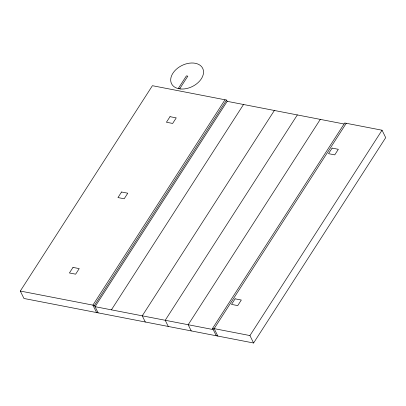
<?xml version="1.0" encoding="UTF-8"?>
<svg xmlns="http://www.w3.org/2000/svg" width="406" height="406" viewBox="0 0 406 406"><rect width="100%" height="100%" fill="white"/><g stroke="black" fill="none" stroke-linecap="round" stroke-linejoin="round"><path stroke-width="0.61" d="M216.261 335.762L212.607 328.327L344.714 122.982L382.041 130.219L385.7 137.654L253.593 342.999L23.959 298.476L20.3 291.046L152.407 85.702L226.568 100.079L227.187 101.333L344.11 124.003M178.239 88.569L186.405 75.876L187.826 76.155L179.66 88.843M225.01 99.774L92.903 305.119L96.562 312.554M98.12 312.853L94.461 305.424L226.568 100.079M227.187 101.333L95.08 306.677L213.221 329.581M111.411 309.844L243.519 104.499M274.365 110.478L142.257 315.822L145.297 322.004M297.329 114.934L165.222 320.278L168.262 326.454M320.293 119.384L188.186 324.729L191.226 330.905M346.267 123.282L214.16 328.627L217.819 336.061M253.593 342.999L249.934 335.564L382.041 130.219M20.3 291.046L94.461 305.424M212.607 328.327L249.934 335.564M72.999 267.402L69.416 272.969L75.638 274.172L79.221 268.61L72.999 267.402M121.551 192.002L117.973 197.565L124.195 198.773L127.773 193.21L121.551 192.002M170.012 116.674L166.435 122.236L172.657 123.444L176.234 117.882L170.012 116.674M235.094 298.831L231.511 304.393L237.733 305.601L241.316 300.034L235.094 298.831M332.108 148.099L328.53 153.661L334.752 154.869L338.33 149.306L332.108 148.099M180.853 89L177.133 88.28A17.372 11.738 -26.2 0 1 179.508 66.848A17.372 11.738 -26.2 0 1 203.523 71.502A17.372 11.738 -26.2 0 1 180.853 89"/></g></svg>
